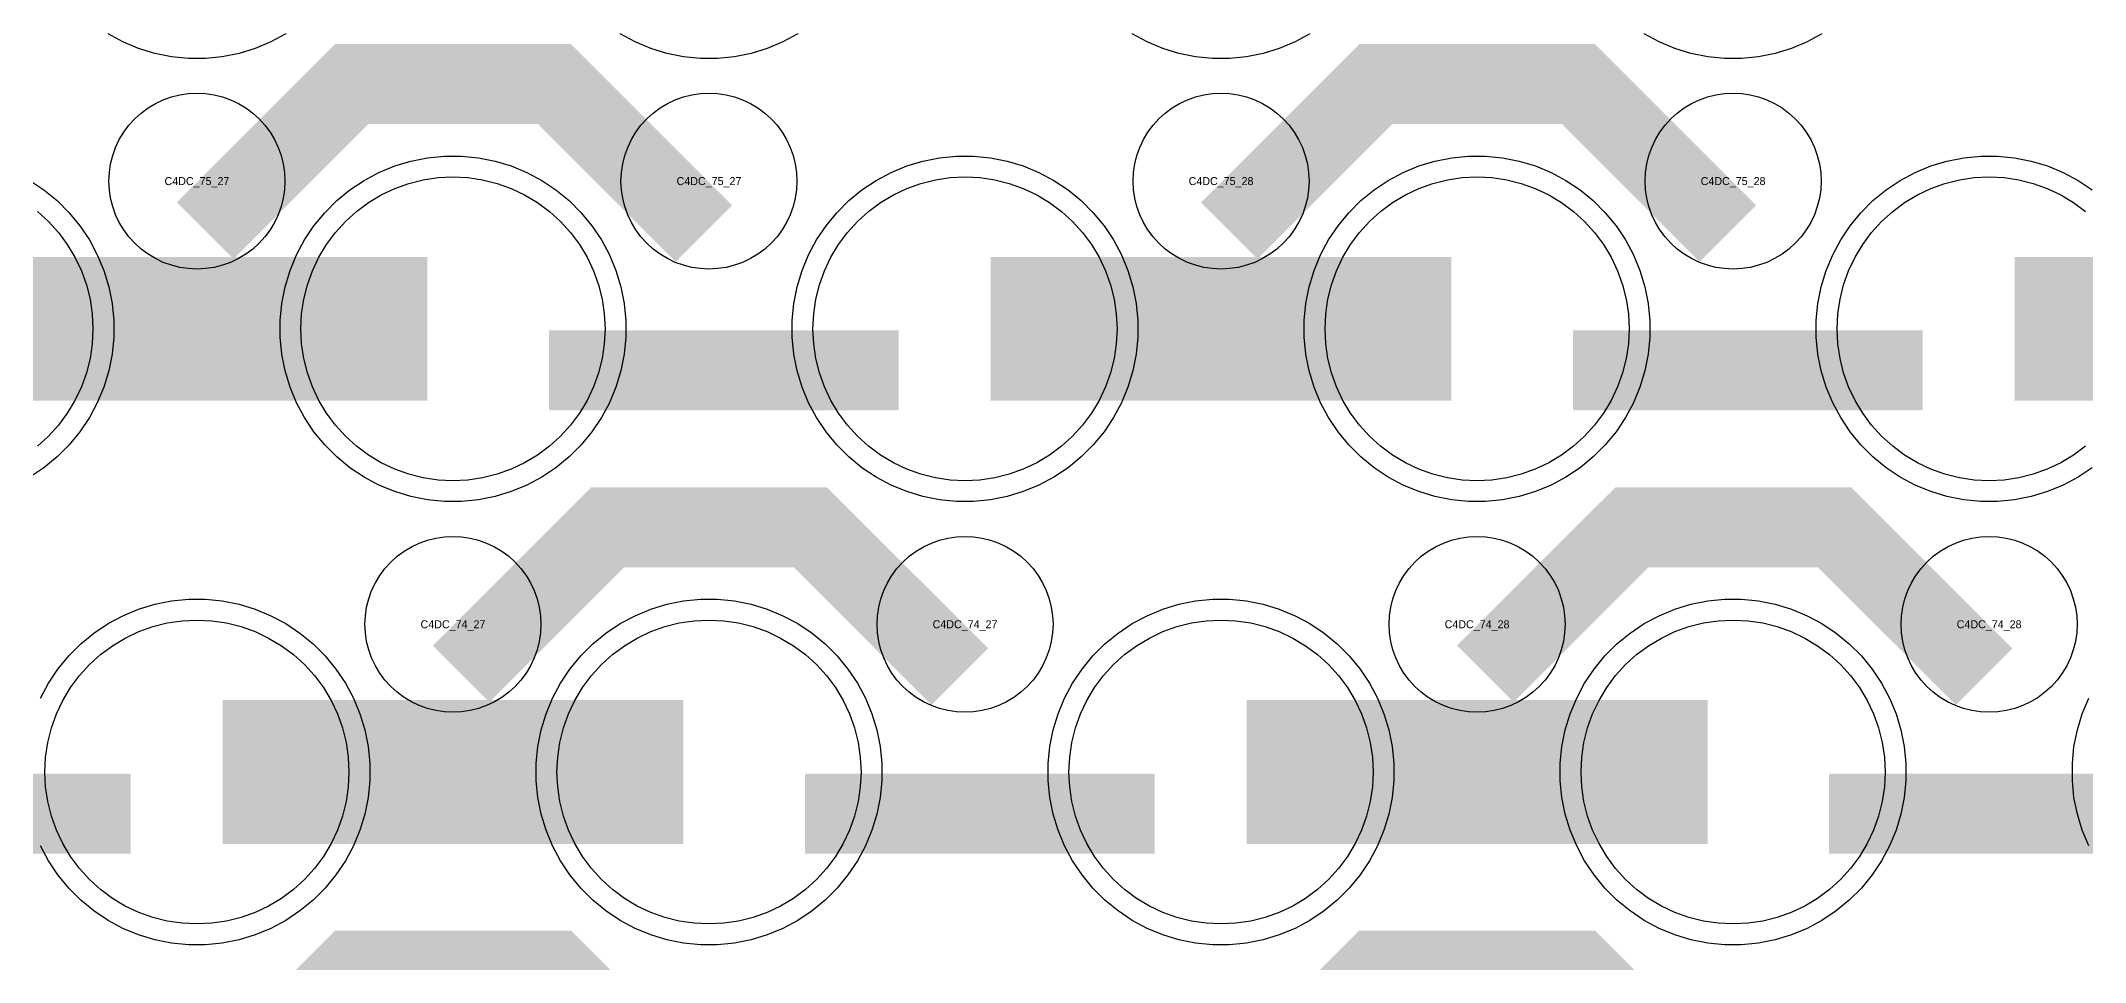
# Model space of a CAD drawing. Extents: x -11880 to 11880, y -14992 to 14992.
# Drawn here: x -3409 to -2770, y -4645 to -4357 of the extents above; entities that cross this region are included whole.
import ezdxf
from ezdxf.enums import TextEntityAlignment as Align

# ---------------------------------------------------------------- set-up
doc = ezdxf.new("R2010")
doc.units = 0
doc.header["$MEASUREMENT"] = 0
for name, color, linetype in [('GDS_775_DT_237', 138, 'CONTINUOUS'), ('RDL1_FS', 34, 'CONTINUOUS'), ('RDL_BS', 160, 'CONTINUOUS')]:
    doc.layers.add(name, color=color, linetype=linetype)

msp = doc.modelspace()

# ---------------------------------------------------------------- linework, layer by layer
at = {"layer": 'RDL1_FS', "color": 240, "true_color": 0xed1f24}
for points in [[(-3280, -4494.769), (-3284.657, -4494.54), (-3289.268, -4493.856), (-3293.791, -4492.724), (-3298.181, -4491.152), (-3302.395, -4489.16), (-3306.395, -4486.762), (-3310.14, -4483.984), (-3313.594, -4480.854), (-3316.724, -4477.4), (-3319.502, -4473.655), (-3321.9, -4469.655), (-3323.892, -4465.441), (-3325.464, -4461.051), (-3326.596, -4456.528), (-3327.28, -4451.917), (-3327.509, -4447.26), (-3327.28, -4442.603), (-3326.596, -4437.992), (-3325.464, -4433.469), (-3323.892, -4429.079), (-3321.9, -4424.865), (-3319.502, -4420.865), (-3316.724, -4417.12), (-3313.594, -4413.666), (-3310.14, -4410.536), (-3306.395, -4407.758), (-3302.395, -4405.36), (-3298.181, -4403.368), (-3293.791, -4401.796), (-3289.268, -4400.664), (-3284.657, -4399.98), (-3280, -4399.751), (-3275.343, -4399.98), (-3270.732, -4400.664), (-3266.209, -4401.796), (-3261.819, -4403.368), (-3257.605, -4405.36), (-3253.605, -4407.758), (-3249.86, -4410.536), (-3246.406, -4413.666), (-3243.276, -4417.12), (-3240.498, -4420.865), (-3238.1, -4424.865), (-3236.108, -4429.079), (-3234.536, -4433.469), (-3233.404, -4437.992), (-3232.72, -4442.603), (-3232.491, -4447.26), (-3232.72, -4451.917), (-3233.404, -4456.528), (-3234.536, -4461.051), (-3236.108, -4465.441), (-3238.1, -4469.655), (-3240.498, -4473.655), (-3243.276, -4477.4), (-3246.406, -4480.854), (-3249.86, -4483.984), (-3253.605, -4486.762), (-3257.605, -4489.16), (-3261.819, -4491.152), (-3266.209, -4492.724), (-3270.732, -4493.856), (-3275.343, -4494.54)], [(-3120, -4494.769), (-3124.657, -4494.54), (-3129.268, -4493.856), (-3133.791, -4492.724), (-3138.181, -4491.152), (-3142.395, -4489.16), (-3146.395, -4486.762), (-3150.14, -4483.984), (-3153.594, -4480.854), (-3156.724, -4477.4), (-3159.502, -4473.655), (-3161.9, -4469.655), (-3163.892, -4465.441), (-3165.464, -4461.051), (-3166.596, -4456.528), (-3167.28, -4451.917), (-3167.509, -4447.26), (-3167.28, -4442.603), (-3166.596, -4437.992), (-3165.464, -4433.469), (-3163.892, -4429.079), (-3161.9, -4424.865), (-3159.502, -4420.865), (-3156.724, -4417.12), (-3153.594, -4413.666), (-3150.14, -4410.536), (-3146.395, -4407.758), (-3142.395, -4405.36), (-3138.181, -4403.368), (-3133.791, -4401.796), (-3129.268, -4400.664), (-3124.657, -4399.98), (-3120, -4399.751), (-3115.343, -4399.98), (-3110.732, -4400.664), (-3106.209, -4401.796), (-3101.819, -4403.368), (-3097.605, -4405.36), (-3093.605, -4407.758), (-3089.86, -4410.536), (-3086.406, -4413.666), (-3083.276, -4417.12), (-3080.498, -4420.865), (-3078.1, -4424.865), (-3076.108, -4429.079), (-3074.536, -4433.469), (-3073.404, -4437.992), (-3072.72, -4442.603), (-3072.491, -4447.26), (-3072.72, -4451.917), (-3073.404, -4456.528), (-3074.536, -4461.051), (-3076.108, -4465.441), (-3078.1, -4469.655), (-3080.498, -4473.655), (-3083.276, -4477.4), (-3086.406, -4480.854), (-3089.86, -4483.984), (-3093.605, -4486.762), (-3097.605, -4489.16), (-3101.819, -4491.152), (-3106.209, -4492.724), (-3110.732, -4493.856), (-3115.343, -4494.54)], [(-2960, -4494.769), (-2964.657, -4494.54), (-2969.268, -4493.856), (-2973.791, -4492.724), (-2978.181, -4491.152), (-2982.395, -4489.16), (-2986.395, -4486.762), (-2990.14, -4483.984), (-2993.594, -4480.854), (-2996.724, -4477.4), (-2999.502, -4473.655), (-3001.9, -4469.655), (-3003.892, -4465.441), (-3005.464, -4461.051), (-3006.596, -4456.528), (-3007.28, -4451.917), (-3007.509, -4447.26), (-3007.28, -4442.603), (-3006.596, -4437.992), (-3005.464, -4433.469), (-3003.892, -4429.079), (-3001.9, -4424.865), (-2999.502, -4420.865), (-2996.724, -4417.12), (-2993.594, -4413.666), (-2990.14, -4410.536), (-2986.395, -4407.758), (-2982.395, -4405.36), (-2978.181, -4403.368), (-2973.791, -4401.796), (-2969.268, -4400.664), (-2964.657, -4399.98), (-2960, -4399.751), (-2955.343, -4399.98), (-2950.732, -4400.664), (-2946.209, -4401.796), (-2941.819, -4403.368), (-2937.605, -4405.36), (-2933.605, -4407.758), (-2929.86, -4410.536), (-2926.406, -4413.666), (-2923.276, -4417.12), (-2920.498, -4420.865), (-2918.1, -4424.865), (-2916.108, -4429.079), (-2914.536, -4433.469), (-2913.404, -4437.992), (-2912.72, -4442.603), (-2912.491, -4447.26), (-2912.72, -4451.917), (-2913.404, -4456.528), (-2914.536, -4461.051), (-2916.108, -4465.441), (-2918.1, -4469.655), (-2920.498, -4473.655), (-2923.276, -4477.4), (-2926.406, -4480.854), (-2929.86, -4483.984), (-2933.605, -4486.762), (-2937.605, -4489.16), (-2941.819, -4491.152), (-2946.209, -4492.724), (-2950.732, -4493.856), (-2955.343, -4494.54)]]:
    msp.add_lwpolyline(points, close=True, dxfattribs=at)
for points in [[(-2769.86, -4483.984), (-2773.605, -4486.762), (-2777.605, -4489.16), (-2781.819, -4491.152), (-2786.209, -4492.724), (-2790.732, -4493.856), (-2795.343, -4494.54), (-2800, -4494.769), (-2804.657, -4494.54), (-2809.268, -4493.856), (-2813.791, -4492.724), (-2818.181, -4491.152), (-2822.395, -4489.16), (-2826.395, -4486.762), (-2830.14, -4483.984), (-2833.594, -4480.854), (-2836.724, -4477.4), (-2839.502, -4473.655), (-2841.9, -4469.655), (-2843.892, -4465.441), (-2845.464, -4461.051), (-2846.596, -4456.528), (-2847.28, -4451.917), (-2847.509, -4447.26), (-2847.28, -4442.603), (-2846.596, -4437.992), (-2845.464, -4433.469), (-2843.892, -4429.079), (-2841.9, -4424.865), (-2839.502, -4420.865), (-2836.724, -4417.12), (-2833.594, -4413.666), (-2830.14, -4410.536), (-2826.395, -4407.758), (-2822.395, -4405.36), (-2818.181, -4403.368), (-2813.791, -4401.796), (-2809.268, -4400.664), (-2804.657, -4399.98), (-2800, -4399.751), (-2795.343, -4399.98), (-2790.732, -4400.664), (-2786.209, -4401.796), (-2781.819, -4403.368), (-2777.605, -4405.36), (-2773.605, -4407.758), (-2769.86, -4410.536)], [(-3409.86, -4410.536), (-3406.406, -4413.666), (-3403.276, -4417.12), (-3400.498, -4420.865), (-3398.1, -4424.865), (-3396.108, -4429.079), (-3394.536, -4433.469), (-3393.404, -4437.992), (-3392.72, -4442.603), (-3392.491, -4447.26), (-3392.72, -4451.917), (-3393.404, -4456.528), (-3394.536, -4461.051), (-3396.108, -4465.441), (-3398.1, -4469.655), (-3400.498, -4473.655), (-3403.276, -4477.4), (-3406.406, -4480.854), (-3409.86, -4483.984)]]:
    msp.add_lwpolyline(points, dxfattribs=at)
for points in [[(-3431.998, -4447.26, 45, 45, 0), (-3359.998, -4447.26, 45, 45, 0)], [(-3359.998, -4447.26, 45, 45, 0), (-3287.998, -4447.26, 45, 45, 0)], [(-3111.998, -4447.26, 45, 45, 0), (-3039.998, -4447.26, 45, 45, 0)], [(-3039.998, -4447.26, 45, 45, 0), (-2967.998, -4447.26, 45, 45, 0)], [(-2791.998, -4447.26, 45, 45, 0), (-2719.998, -4447.26, 45, 45, 0)]]:
    msp.add_lwpolyline(points, format="xyseb", dxfattribs=at)
at = {"layer": 'RDL1_FS'}
for points in [[(-3360, -4633.334), (-3364.657, -4633.105), (-3369.268, -4632.421), (-3373.791, -4631.289), (-3378.181, -4629.717), (-3382.395, -4627.725), (-3386.395, -4625.327), (-3390.14, -4622.549), (-3393.594, -4619.419), (-3396.724, -4615.965), (-3399.502, -4612.22), (-3401.9, -4608.22), (-3403.892, -4604.006), (-3405.464, -4599.616), (-3406.596, -4595.093), (-3407.28, -4590.482), (-3407.509, -4585.825), (-3407.28, -4581.168), (-3406.596, -4576.557), (-3405.464, -4572.034), (-3403.892, -4567.644), (-3401.9, -4563.43), (-3399.502, -4559.43), (-3396.724, -4555.685), (-3393.594, -4552.231), (-3390.14, -4549.101), (-3386.395, -4546.323), (-3382.395, -4543.925), (-3378.181, -4541.933), (-3373.791, -4540.361), (-3369.268, -4539.229), (-3364.657, -4538.545), (-3360, -4538.316), (-3355.343, -4538.545), (-3350.732, -4539.229), (-3346.209, -4540.361), (-3341.819, -4541.933), (-3337.605, -4543.925), (-3333.605, -4546.323), (-3329.86, -4549.101), (-3326.406, -4552.231), (-3323.276, -4555.685), (-3320.498, -4559.43), (-3318.1, -4563.43), (-3316.108, -4567.644), (-3314.536, -4572.034), (-3313.404, -4576.557), (-3312.72, -4581.168), (-3312.491, -4585.825), (-3312.72, -4590.482), (-3313.404, -4595.093), (-3314.536, -4599.616), (-3316.108, -4604.006), (-3318.1, -4608.22), (-3320.498, -4612.22), (-3323.276, -4615.965), (-3326.406, -4619.419), (-3329.86, -4622.549), (-3333.605, -4625.327), (-3337.605, -4627.725), (-3341.819, -4629.717), (-3346.209, -4631.289), (-3350.732, -4632.421), (-3355.343, -4633.105)], [(-3200, -4633.334), (-3204.657, -4633.105), (-3209.268, -4632.421), (-3213.791, -4631.289), (-3218.181, -4629.717), (-3222.395, -4627.725), (-3226.395, -4625.327), (-3230.14, -4622.549), (-3233.594, -4619.419), (-3236.724, -4615.965), (-3239.502, -4612.22), (-3241.9, -4608.22), (-3243.892, -4604.006), (-3245.464, -4599.616), (-3246.596, -4595.093), (-3247.28, -4590.482), (-3247.509, -4585.825), (-3247.28, -4581.168), (-3246.596, -4576.557), (-3245.464, -4572.034), (-3243.892, -4567.644), (-3241.9, -4563.43), (-3239.502, -4559.43), (-3236.724, -4555.685), (-3233.594, -4552.231), (-3230.14, -4549.101), (-3226.395, -4546.323), (-3222.395, -4543.925), (-3218.181, -4541.933), (-3213.791, -4540.361), (-3209.268, -4539.229), (-3204.657, -4538.545), (-3200, -4538.316), (-3195.343, -4538.545), (-3190.732, -4539.229), (-3186.209, -4540.361), (-3181.819, -4541.933), (-3177.605, -4543.925), (-3173.605, -4546.323), (-3169.86, -4549.101), (-3166.406, -4552.231), (-3163.276, -4555.685), (-3160.498, -4559.43), (-3158.1, -4563.43), (-3156.108, -4567.644), (-3154.536, -4572.034), (-3153.404, -4576.557), (-3152.72, -4581.168), (-3152.491, -4585.825), (-3152.72, -4590.482), (-3153.404, -4595.093), (-3154.536, -4599.616), (-3156.108, -4604.006), (-3158.1, -4608.22), (-3160.498, -4612.22), (-3163.276, -4615.965), (-3166.406, -4619.419), (-3169.86, -4622.549), (-3173.605, -4625.327), (-3177.605, -4627.725), (-3181.819, -4629.717), (-3186.209, -4631.289), (-3190.732, -4632.421), (-3195.343, -4633.105)], [(-3040, -4633.334), (-3044.657, -4633.105), (-3049.268, -4632.421), (-3053.791, -4631.289), (-3058.181, -4629.717), (-3062.395, -4627.725), (-3066.395, -4625.327), (-3070.14, -4622.549), (-3073.594, -4619.419), (-3076.724, -4615.965), (-3079.502, -4612.22), (-3081.9, -4608.22), (-3083.892, -4604.006), (-3085.464, -4599.616), (-3086.596, -4595.093), (-3087.28, -4590.482), (-3087.509, -4585.825), (-3087.28, -4581.168), (-3086.596, -4576.557), (-3085.464, -4572.034), (-3083.892, -4567.644), (-3081.9, -4563.43), (-3079.502, -4559.43), (-3076.724, -4555.685), (-3073.594, -4552.231), (-3070.14, -4549.101), (-3066.395, -4546.323), (-3062.395, -4543.925), (-3058.181, -4541.933), (-3053.791, -4540.361), (-3049.268, -4539.229), (-3044.657, -4538.545), (-3040, -4538.316), (-3035.343, -4538.545), (-3030.732, -4539.229), (-3026.209, -4540.361), (-3021.819, -4541.933), (-3017.605, -4543.925), (-3013.605, -4546.323), (-3009.86, -4549.101), (-3006.406, -4552.231), (-3003.276, -4555.685), (-3000.498, -4559.43), (-2998.1, -4563.43), (-2996.108, -4567.644), (-2994.536, -4572.034), (-2993.404, -4576.557), (-2992.72, -4581.168), (-2992.491, -4585.825), (-2992.72, -4590.482), (-2993.404, -4595.093), (-2994.536, -4599.616), (-2996.108, -4604.006), (-2998.1, -4608.22), (-3000.498, -4612.22), (-3003.276, -4615.965), (-3006.406, -4619.419), (-3009.86, -4622.549), (-3013.605, -4625.327), (-3017.605, -4627.725), (-3021.819, -4629.717), (-3026.209, -4631.289), (-3030.732, -4632.421), (-3035.343, -4633.105)], [(-2880, -4633.334), (-2884.657, -4633.105), (-2889.268, -4632.421), (-2893.791, -4631.289), (-2898.181, -4629.717), (-2902.395, -4627.725), (-2906.395, -4625.327), (-2910.14, -4622.549), (-2913.594, -4619.419), (-2916.724, -4615.965), (-2919.502, -4612.22), (-2921.9, -4608.22), (-2923.892, -4604.006), (-2925.464, -4599.616), (-2926.596, -4595.093), (-2927.28, -4590.482), (-2927.509, -4585.825), (-2927.28, -4581.168), (-2926.596, -4576.557), (-2925.464, -4572.034), (-2923.892, -4567.644), (-2921.9, -4563.43), (-2919.502, -4559.43), (-2916.724, -4555.685), (-2913.594, -4552.231), (-2910.14, -4549.101), (-2906.395, -4546.323), (-2902.395, -4543.925), (-2898.181, -4541.933), (-2893.791, -4540.361), (-2889.268, -4539.229), (-2884.657, -4538.545), (-2880, -4538.316), (-2875.343, -4538.545), (-2870.732, -4539.229), (-2866.209, -4540.361), (-2861.819, -4541.933), (-2857.605, -4543.925), (-2853.605, -4546.323), (-2849.86, -4549.101), (-2846.406, -4552.231), (-2843.276, -4555.685), (-2840.498, -4559.43), (-2838.1, -4563.43), (-2836.108, -4567.644), (-2834.536, -4572.034), (-2833.404, -4576.557), (-2832.72, -4581.168), (-2832.491, -4585.825), (-2832.72, -4590.482), (-2833.404, -4595.093), (-2834.536, -4599.616), (-2836.108, -4604.006), (-2838.1, -4608.22), (-2840.498, -4612.22), (-2843.276, -4615.965), (-2846.406, -4619.419), (-2849.86, -4622.549), (-2853.605, -4625.327), (-2857.605, -4627.725), (-2861.819, -4629.717), (-2866.209, -4631.289), (-2870.732, -4632.421), (-2875.343, -4633.105)]]:
    msp.add_lwpolyline(points, close=True, dxfattribs=at)
for points in [[(-3351.998, -4585.825, 45, 45, 0), (-3279.998, -4585.825, 45, 45, 0)], [(-3279.998, -4585.825, 45, 45, 0), (-3207.998, -4585.825, 45, 45, 0)], [(-3031.998, -4585.825, 45, 45, 0), (-2959.998, -4585.825, 45, 45, 0)], [(-2959.998, -4585.825, 45, 45, 0), (-2887.998, -4585.825, 45, 45, 0)]]:
    msp.add_lwpolyline(points, format="xyseb", dxfattribs=at)
at = {"layer": 'RDL_BS', "color": 240, "true_color": 0xed1f24}
for points in [[(-3332.223, -4355.078), (-3336.885, -4357.57), (-3341.795, -4359.601), (-3346.835, -4361.132), (-3352.062, -4362.178), (-3357.356, -4362.695), (-3362.644, -4362.695), (-3367.938, -4362.178), (-3373.165, -4361.132), (-3378.205, -4359.601), (-3383.115, -4357.57), (-3387.777, -4355.078)], [(-3172.223, -4355.078), (-3176.885, -4357.57), (-3181.795, -4359.601), (-3186.835, -4361.132), (-3192.062, -4362.178), (-3197.356, -4362.695), (-3202.644, -4362.695), (-3207.938, -4362.178), (-3213.165, -4361.132), (-3218.205, -4359.601), (-3223.115, -4357.57), (-3227.777, -4355.078)], [(-3012.223, -4355.078), (-3016.885, -4357.57), (-3021.795, -4359.601), (-3026.835, -4361.132), (-3032.062, -4362.178), (-3037.356, -4362.695), (-3042.644, -4362.695), (-3047.938, -4362.178), (-3053.165, -4361.132), (-3058.205, -4359.601), (-3063.115, -4357.57), (-3067.777, -4355.078)], [(-2852.223, -4355.078), (-2856.885, -4357.57), (-2861.795, -4359.601), (-2866.835, -4361.132), (-2872.062, -4362.178), (-2877.356, -4362.695), (-2882.644, -4362.695), (-2887.938, -4362.178), (-2893.165, -4361.132), (-2898.205, -4359.601), (-2903.115, -4357.57), (-2907.777, -4355.078)], [(-2767.809, -4490.696), (-2772.223, -4493.643), (-2776.885, -4496.135), (-2781.795, -4498.166), (-2786.835, -4499.697), (-2792.062, -4500.743), (-2797.356, -4501.26), (-2802.644, -4501.26), (-2807.938, -4500.743), (-2813.165, -4499.697), (-2818.205, -4498.166), (-2823.115, -4496.135), (-2827.777, -4493.643), (-2832.191, -4490.696), (-2836.292, -4487.334), (-2840.074, -4483.552), (-2843.436, -4479.451), (-2846.383, -4475.037), (-2848.875, -4470.375), (-2850.906, -4465.465), (-2852.437, -4460.425), (-2853.483, -4455.198), (-2854, -4449.904), (-2854, -4444.616), (-2853.483, -4439.322), (-2852.437, -4434.095), (-2850.906, -4429.055), (-2848.875, -4424.145), (-2846.383, -4419.483), (-2843.436, -4415.069), (-2840.074, -4410.968), (-2836.292, -4407.186), (-2832.191, -4403.824), (-2827.777, -4400.877), (-2823.115, -4398.385), (-2818.205, -4396.354), (-2813.165, -4394.823), (-2807.938, -4393.777), (-2802.644, -4393.26), (-2797.356, -4393.26), (-2792.062, -4393.777), (-2786.835, -4394.823), (-2781.795, -4396.354), (-2776.885, -4398.385), (-2772.223, -4400.877), (-2767.809, -4403.824)], [(-3412.223, -4400.877), (-3407.809, -4403.824), (-3403.708, -4407.186), (-3399.926, -4410.968), (-3396.564, -4415.069), (-3393.617, -4419.483), (-3391.125, -4424.145), (-3389.094, -4429.055), (-3387.563, -4434.095), (-3386.517, -4439.322), (-3386, -4444.616), (-3386, -4449.904), (-3386.517, -4455.198), (-3387.563, -4460.425), (-3389.094, -4465.465), (-3391.125, -4470.375), (-3393.617, -4475.037), (-3396.564, -4479.451), (-3399.926, -4483.552), (-3403.708, -4487.334), (-3407.809, -4490.696), (-3412.223, -4493.643)]]:
    msp.add_lwpolyline(points, dxfattribs=at)
at = {"layer": 'RDL_BS'}
for points in [[(-3357.438, -4416.574, 25, 25, 0), (-3311.623, -4370.759, 25, 25, 0), (-3278.07, -4370.759, 25, 25, 0)], [(-3201.599, -4417.473, 25, 25, 0), (-3248.313, -4370.759, 25, 25, 0), (-3278.071, -4370.759, 25, 25, 0)], [(-3037.438, -4416.574, 25, 25, 0), (-2991.623, -4370.759, 25, 25, 0), (-2958.07, -4370.759, 25, 25, 0)], [(-2881.599, -4417.473, 25, 25, 0), (-2928.313, -4370.759, 25, 25, 0), (-2958.071, -4370.759, 25, 25, 0)], [(-3277.438, -4555.139, 25, 25, 0), (-3231.623, -4509.324, 25, 25, 0), (-3198.07, -4509.324, 25, 25, 0)], [(-3121.599, -4556.038, 25, 25, 0), (-3168.313, -4509.324, 25, 25, 0), (-3198.071, -4509.324, 25, 25, 0)], [(-2957.438, -4555.139, 25, 25, 0), (-2911.623, -4509.324, 25, 25, 0), (-2878.07, -4509.324, 25, 25, 0)], [(-2801.599, -4556.038, 25, 25, 0), (-2848.313, -4509.324, 25, 25, 0), (-2878.071, -4509.324, 25, 25, 0)], [(-3489.984, -4598.838, 25, 25, 0), (-3380.719, -4598.838, 25, 25, 0)], [(-3169.984, -4598.838, 25, 25, 0), (-3060.719, -4598.838, 25, 25, 0)], [(-2849.984, -4598.838, 25, 25, 0), (-2740.719, -4598.838, 25, 25, 0)], [(-3357.438, -4693.699, 25, 25, 0), (-3311.623, -4647.884, 25, 25, 0), (-3278.07, -4647.884, 25, 25, 0)], [(-3201.599, -4694.598, 25, 25, 0), (-3248.313, -4647.884, 25, 25, 0), (-3278.071, -4647.884, 25, 25, 0)], [(-3037.438, -4693.699, 25, 25, 0), (-2991.623, -4647.884, 25, 25, 0), (-2958.07, -4647.884, 25, 25, 0)], [(-2881.599, -4694.598, 25, 25, 0), (-2928.313, -4647.884, 25, 25, 0), (-2958.071, -4647.884, 25, 25, 0)]]:
    msp.add_lwpolyline(points, format="xyseb", dxfattribs=at)
for points in [[(-3360, -4428.566), (-3362.693, -4428.434), (-3365.365, -4428.038), (-3367.984, -4427.381), (-3370.519, -4426.474), (-3372.956, -4425.322), (-3375.28, -4423.929), (-3377.443, -4422.326), (-3379.442, -4420.514), (-3381.254, -4418.515), (-3382.857, -4416.352), (-3384.25, -4414.028), (-3385.402, -4411.591), (-3386.309, -4409.056), (-3386.966, -4406.437), (-3387.362, -4403.765), (-3387.494, -4401.072), (-3387.362, -4398.379), (-3386.966, -4395.707), (-3386.309, -4393.088), (-3385.402, -4390.553), (-3384.25, -4388.116), (-3382.857, -4385.792), (-3381.254, -4383.629), (-3379.442, -4381.63), (-3377.443, -4379.818), (-3375.28, -4378.215), (-3372.956, -4376.822), (-3370.519, -4375.67), (-3367.984, -4374.763), (-3365.365, -4374.106), (-3362.693, -4373.71), (-3360, -4373.578), (-3357.307, -4373.71), (-3354.635, -4374.106), (-3352.016, -4374.763), (-3349.481, -4375.67), (-3347.044, -4376.822), (-3344.72, -4378.215), (-3342.557, -4379.818), (-3340.558, -4381.63), (-3338.746, -4383.629), (-3337.143, -4385.792), (-3335.75, -4388.116), (-3334.598, -4390.553), (-3333.691, -4393.088), (-3333.034, -4395.707), (-3332.638, -4398.379), (-3332.506, -4401.072), (-3332.638, -4403.765), (-3333.034, -4406.437), (-3333.691, -4409.056), (-3334.598, -4411.591), (-3335.75, -4414.028), (-3337.143, -4416.352), (-3338.746, -4418.515), (-3340.558, -4420.514), (-3342.557, -4422.326), (-3344.72, -4423.929), (-3347.044, -4425.322), (-3349.481, -4426.474), (-3352.016, -4427.381), (-3354.635, -4428.038), (-3357.307, -4428.434)], [(-3200, -4428.566), (-3202.693, -4428.434), (-3205.365, -4428.038), (-3207.984, -4427.381), (-3210.519, -4426.474), (-3212.956, -4425.322), (-3215.28, -4423.929), (-3217.443, -4422.326), (-3219.442, -4420.514), (-3221.254, -4418.515), (-3222.857, -4416.352), (-3224.25, -4414.028), (-3225.402, -4411.591), (-3226.309, -4409.056), (-3226.966, -4406.437), (-3227.362, -4403.765), (-3227.494, -4401.072), (-3227.362, -4398.379), (-3226.966, -4395.707), (-3226.309, -4393.088), (-3225.402, -4390.553), (-3224.25, -4388.116), (-3222.857, -4385.792), (-3221.254, -4383.629), (-3219.442, -4381.63), (-3217.443, -4379.818), (-3215.28, -4378.215), (-3212.956, -4376.822), (-3210.519, -4375.67), (-3207.984, -4374.763), (-3205.365, -4374.106), (-3202.693, -4373.71), (-3200, -4373.578), (-3197.307, -4373.71), (-3194.635, -4374.106), (-3192.016, -4374.763), (-3189.481, -4375.67), (-3187.044, -4376.822), (-3184.72, -4378.215), (-3182.557, -4379.818), (-3180.558, -4381.63), (-3178.746, -4383.629), (-3177.143, -4385.792), (-3175.75, -4388.116), (-3174.598, -4390.553), (-3173.691, -4393.088), (-3173.034, -4395.707), (-3172.638, -4398.379), (-3172.506, -4401.072), (-3172.638, -4403.765), (-3173.034, -4406.437), (-3173.691, -4409.056), (-3174.598, -4411.591), (-3175.75, -4414.028), (-3177.143, -4416.352), (-3178.746, -4418.515), (-3180.558, -4420.514), (-3182.557, -4422.326), (-3184.72, -4423.929), (-3187.044, -4425.322), (-3189.481, -4426.474), (-3192.016, -4427.381), (-3194.635, -4428.038), (-3197.307, -4428.434)], [(-3040, -4428.566), (-3042.693, -4428.434), (-3045.365, -4428.038), (-3047.984, -4427.381), (-3050.519, -4426.474), (-3052.956, -4425.322), (-3055.28, -4423.929), (-3057.443, -4422.326), (-3059.442, -4420.514), (-3061.254, -4418.515), (-3062.857, -4416.352), (-3064.25, -4414.028), (-3065.402, -4411.591), (-3066.309, -4409.056), (-3066.966, -4406.437), (-3067.362, -4403.765), (-3067.494, -4401.072), (-3067.362, -4398.379), (-3066.966, -4395.707), (-3066.309, -4393.088), (-3065.402, -4390.553), (-3064.25, -4388.116), (-3062.857, -4385.792), (-3061.254, -4383.629), (-3059.442, -4381.63), (-3057.443, -4379.818), (-3055.28, -4378.215), (-3052.956, -4376.822), (-3050.519, -4375.67), (-3047.984, -4374.763), (-3045.365, -4374.106), (-3042.693, -4373.71), (-3040, -4373.578), (-3037.307, -4373.71), (-3034.635, -4374.106), (-3032.016, -4374.763), (-3029.481, -4375.67), (-3027.044, -4376.822), (-3024.72, -4378.215), (-3022.557, -4379.818), (-3020.558, -4381.63), (-3018.746, -4383.629), (-3017.143, -4385.792), (-3015.75, -4388.116), (-3014.598, -4390.553), (-3013.691, -4393.088), (-3013.034, -4395.707), (-3012.638, -4398.379), (-3012.506, -4401.072), (-3012.638, -4403.765), (-3013.034, -4406.437), (-3013.691, -4409.056), (-3014.598, -4411.591), (-3015.75, -4414.028), (-3017.143, -4416.352), (-3018.746, -4418.515), (-3020.558, -4420.514), (-3022.557, -4422.326), (-3024.72, -4423.929), (-3027.044, -4425.322), (-3029.481, -4426.474), (-3032.016, -4427.381), (-3034.635, -4428.038), (-3037.307, -4428.434)], [(-2880, -4428.566), (-2882.693, -4428.434), (-2885.365, -4428.038), (-2887.984, -4427.381), (-2890.519, -4426.474), (-2892.956, -4425.322), (-2895.28, -4423.929), (-2897.443, -4422.326), (-2899.442, -4420.514), (-2901.254, -4418.515), (-2902.857, -4416.352), (-2904.25, -4414.028), (-2905.402, -4411.591), (-2906.309, -4409.056), (-2906.966, -4406.437), (-2907.362, -4403.765), (-2907.494, -4401.072), (-2907.362, -4398.379), (-2906.966, -4395.707), (-2906.309, -4393.088), (-2905.402, -4390.553), (-2904.25, -4388.116), (-2902.857, -4385.792), (-2901.254, -4383.629), (-2899.442, -4381.63), (-2897.443, -4379.818), (-2895.28, -4378.215), (-2892.956, -4376.822), (-2890.519, -4375.67), (-2887.984, -4374.763), (-2885.365, -4374.106), (-2882.693, -4373.71), (-2880, -4373.578), (-2877.307, -4373.71), (-2874.635, -4374.106), (-2872.016, -4374.763), (-2869.481, -4375.67), (-2867.044, -4376.822), (-2864.72, -4378.215), (-2862.557, -4379.818), (-2860.558, -4381.63), (-2858.746, -4383.629), (-2857.143, -4385.792), (-2855.75, -4388.116), (-2854.598, -4390.553), (-2853.691, -4393.088), (-2853.034, -4395.707), (-2852.638, -4398.379), (-2852.506, -4401.072), (-2852.638, -4403.765), (-2853.034, -4406.437), (-2853.691, -4409.056), (-2854.598, -4411.591), (-2855.75, -4414.028), (-2857.143, -4416.352), (-2858.746, -4418.515), (-2860.558, -4420.514), (-2862.557, -4422.326), (-2864.72, -4423.929), (-2867.044, -4425.322), (-2869.481, -4426.474), (-2872.016, -4427.381), (-2874.635, -4428.038), (-2877.307, -4428.434)], [(-3280, -4567.131), (-3282.693, -4566.999), (-3285.365, -4566.603), (-3287.984, -4565.946), (-3290.519, -4565.039), (-3292.956, -4563.887), (-3295.28, -4562.494), (-3297.443, -4560.891), (-3299.442, -4559.079), (-3301.254, -4557.08), (-3302.857, -4554.917), (-3304.25, -4552.593), (-3305.402, -4550.156), (-3306.309, -4547.621), (-3306.966, -4545.002), (-3307.362, -4542.33), (-3307.494, -4539.637), (-3307.362, -4536.944), (-3306.966, -4534.272), (-3306.309, -4531.653), (-3305.402, -4529.118), (-3304.25, -4526.681), (-3302.857, -4524.357), (-3301.254, -4522.194), (-3299.442, -4520.195), (-3297.443, -4518.383), (-3295.28, -4516.78), (-3292.956, -4515.387), (-3290.519, -4514.235), (-3287.984, -4513.328), (-3285.365, -4512.671), (-3282.693, -4512.275), (-3280, -4512.143), (-3277.307, -4512.275), (-3274.635, -4512.671), (-3272.016, -4513.328), (-3269.481, -4514.235), (-3267.044, -4515.387), (-3264.72, -4516.78), (-3262.557, -4518.383), (-3260.558, -4520.195), (-3258.746, -4522.194), (-3257.143, -4524.357), (-3255.75, -4526.681), (-3254.598, -4529.118), (-3253.691, -4531.653), (-3253.034, -4534.272), (-3252.638, -4536.944), (-3252.506, -4539.637), (-3252.638, -4542.33), (-3253.034, -4545.002), (-3253.691, -4547.621), (-3254.598, -4550.156), (-3255.75, -4552.593), (-3257.143, -4554.917), (-3258.746, -4557.08), (-3260.558, -4559.079), (-3262.557, -4560.891), (-3264.72, -4562.494), (-3267.044, -4563.887), (-3269.481, -4565.039), (-3272.016, -4565.946), (-3274.635, -4566.603), (-3277.307, -4566.999)], [(-3120, -4567.131), (-3122.693, -4566.999), (-3125.365, -4566.603), (-3127.984, -4565.946), (-3130.519, -4565.039), (-3132.956, -4563.887), (-3135.28, -4562.494), (-3137.443, -4560.891), (-3139.442, -4559.079), (-3141.254, -4557.08), (-3142.857, -4554.917), (-3144.25, -4552.593), (-3145.402, -4550.156), (-3146.309, -4547.621), (-3146.966, -4545.002), (-3147.362, -4542.33), (-3147.494, -4539.637), (-3147.362, -4536.944), (-3146.966, -4534.272), (-3146.309, -4531.653), (-3145.402, -4529.118), (-3144.25, -4526.681), (-3142.857, -4524.357), (-3141.254, -4522.194), (-3139.442, -4520.195), (-3137.443, -4518.383), (-3135.28, -4516.78), (-3132.956, -4515.387), (-3130.519, -4514.235), (-3127.984, -4513.328), (-3125.365, -4512.671), (-3122.693, -4512.275), (-3120, -4512.143), (-3117.307, -4512.275), (-3114.635, -4512.671), (-3112.016, -4513.328), (-3109.481, -4514.235), (-3107.044, -4515.387), (-3104.72, -4516.78), (-3102.557, -4518.383), (-3100.558, -4520.195), (-3098.746, -4522.194), (-3097.143, -4524.357), (-3095.75, -4526.681), (-3094.598, -4529.118), (-3093.691, -4531.653), (-3093.034, -4534.272), (-3092.638, -4536.944), (-3092.506, -4539.637), (-3092.638, -4542.33), (-3093.034, -4545.002), (-3093.691, -4547.621), (-3094.598, -4550.156), (-3095.75, -4552.593), (-3097.143, -4554.917), (-3098.746, -4557.08), (-3100.558, -4559.079), (-3102.557, -4560.891), (-3104.72, -4562.494), (-3107.044, -4563.887), (-3109.481, -4565.039), (-3112.016, -4565.946), (-3114.635, -4566.603), (-3117.307, -4566.999)], [(-2960, -4567.131), (-2962.693, -4566.999), (-2965.365, -4566.603), (-2967.984, -4565.946), (-2970.519, -4565.039), (-2972.956, -4563.887), (-2975.28, -4562.494), (-2977.443, -4560.891), (-2979.442, -4559.079), (-2981.254, -4557.08), (-2982.857, -4554.917), (-2984.25, -4552.593), (-2985.402, -4550.156), (-2986.309, -4547.621), (-2986.966, -4545.002), (-2987.362, -4542.33), (-2987.494, -4539.637), (-2987.362, -4536.944), (-2986.966, -4534.272), (-2986.309, -4531.653), (-2985.402, -4529.118), (-2984.25, -4526.681), (-2982.857, -4524.357), (-2981.254, -4522.194), (-2979.442, -4520.195), (-2977.443, -4518.383), (-2975.28, -4516.78), (-2972.956, -4515.387), (-2970.519, -4514.235), (-2967.984, -4513.328), (-2965.365, -4512.671), (-2962.693, -4512.275), (-2960, -4512.143), (-2957.307, -4512.275), (-2954.635, -4512.671), (-2952.016, -4513.328), (-2949.481, -4514.235), (-2947.044, -4515.387), (-2944.72, -4516.78), (-2942.557, -4518.383), (-2940.558, -4520.195), (-2938.746, -4522.194), (-2937.143, -4524.357), (-2935.75, -4526.681), (-2934.598, -4529.118), (-2933.691, -4531.653), (-2933.034, -4534.272), (-2932.638, -4536.944), (-2932.506, -4539.637), (-2932.638, -4542.33), (-2933.034, -4545.002), (-2933.691, -4547.621), (-2934.598, -4550.156), (-2935.75, -4552.593), (-2937.143, -4554.917), (-2938.746, -4557.08), (-2940.558, -4559.079), (-2942.557, -4560.891), (-2944.72, -4562.494), (-2947.044, -4563.887), (-2949.481, -4565.039), (-2952.016, -4565.946), (-2954.635, -4566.603), (-2957.307, -4566.999)], [(-2800, -4567.131), (-2802.693, -4566.999), (-2805.365, -4566.603), (-2807.984, -4565.946), (-2810.519, -4565.039), (-2812.956, -4563.887), (-2815.28, -4562.494), (-2817.443, -4560.891), (-2819.442, -4559.079), (-2821.254, -4557.08), (-2822.857, -4554.917), (-2824.25, -4552.593), (-2825.402, -4550.156), (-2826.309, -4547.621), (-2826.966, -4545.002), (-2827.362, -4542.33), (-2827.494, -4539.637), (-2827.362, -4536.944), (-2826.966, -4534.272), (-2826.309, -4531.653), (-2825.402, -4529.118), (-2824.25, -4526.681), (-2822.857, -4524.357), (-2821.254, -4522.194), (-2819.442, -4520.195), (-2817.443, -4518.383), (-2815.28, -4516.78), (-2812.956, -4515.387), (-2810.519, -4514.235), (-2807.984, -4513.328), (-2805.365, -4512.671), (-2802.693, -4512.275), (-2800, -4512.143), (-2797.307, -4512.275), (-2794.635, -4512.671), (-2792.016, -4513.328), (-2789.481, -4514.235), (-2787.044, -4515.387), (-2784.72, -4516.78), (-2782.557, -4518.383), (-2780.558, -4520.195), (-2778.746, -4522.194), (-2777.143, -4524.357), (-2775.75, -4526.681), (-2774.598, -4529.118), (-2773.691, -4531.653), (-2773.034, -4534.272), (-2772.638, -4536.944), (-2772.506, -4539.637), (-2772.638, -4542.33), (-2773.034, -4545.002), (-2773.691, -4547.621), (-2774.598, -4550.156), (-2775.75, -4552.593), (-2777.143, -4554.917), (-2778.746, -4557.08), (-2780.558, -4559.079), (-2782.557, -4560.891), (-2784.72, -4562.494), (-2787.044, -4563.887), (-2789.481, -4565.039), (-2792.016, -4565.946), (-2794.635, -4566.603), (-2797.307, -4566.999)], [(-3202.644, -4639.825), (-3207.938, -4639.308), (-3213.165, -4638.262), (-3218.205, -4636.731), (-3223.115, -4634.7), (-3227.777, -4632.208), (-3232.191, -4629.261), (-3236.292, -4625.899), (-3240.074, -4622.117), (-3243.436, -4618.016), (-3246.383, -4613.602), (-3248.875, -4608.94), (-3250.906, -4604.03), (-3252.437, -4598.99), (-3253.483, -4593.763), (-3254, -4588.469), (-3254, -4583.181), (-3253.483, -4577.887), (-3252.437, -4572.66), (-3250.906, -4567.62), (-3248.875, -4562.71), (-3246.383, -4558.048), (-3243.436, -4553.634), (-3240.074, -4549.533), (-3236.292, -4545.751), (-3232.191, -4542.389), (-3227.777, -4539.442), (-3223.115, -4536.95), (-3218.205, -4534.919), (-3213.165, -4533.388), (-3207.938, -4532.342), (-3202.644, -4531.825), (-3197.356, -4531.825), (-3192.062, -4532.342), (-3186.835, -4533.388), (-3181.795, -4534.919), (-3176.885, -4536.95), (-3172.223, -4539.442), (-3167.809, -4542.389), (-3163.708, -4545.751), (-3159.926, -4549.533), (-3156.564, -4553.634), (-3153.617, -4558.048), (-3151.125, -4562.71), (-3149.094, -4567.62), (-3147.563, -4572.66), (-3146.517, -4577.887), (-3146, -4583.181), (-3146, -4588.469), (-3146.517, -4593.763), (-3147.563, -4598.99), (-3149.094, -4604.03), (-3151.125, -4608.94), (-3153.617, -4613.602), (-3156.564, -4618.016), (-3159.926, -4622.117), (-3163.708, -4625.899), (-3167.809, -4629.261), (-3172.223, -4632.208), (-3176.885, -4634.7), (-3181.795, -4636.731), (-3186.835, -4638.262), (-3192.062, -4639.308), (-3197.356, -4639.825)], [(-3042.644, -4639.825), (-3047.938, -4639.308), (-3053.165, -4638.262), (-3058.205, -4636.731), (-3063.115, -4634.7), (-3067.777, -4632.208), (-3072.191, -4629.261), (-3076.292, -4625.899), (-3080.074, -4622.117), (-3083.436, -4618.016), (-3086.383, -4613.602), (-3088.875, -4608.94), (-3090.906, -4604.03), (-3092.437, -4598.99), (-3093.483, -4593.763), (-3094, -4588.469), (-3094, -4583.181), (-3093.483, -4577.887), (-3092.437, -4572.66), (-3090.906, -4567.62), (-3088.875, -4562.71), (-3086.383, -4558.048), (-3083.436, -4553.634), (-3080.074, -4549.533), (-3076.292, -4545.751), (-3072.191, -4542.389), (-3067.777, -4539.442), (-3063.115, -4536.95), (-3058.205, -4534.919), (-3053.165, -4533.388), (-3047.938, -4532.342), (-3042.644, -4531.825), (-3037.356, -4531.825), (-3032.062, -4532.342), (-3026.835, -4533.388), (-3021.795, -4534.919), (-3016.885, -4536.95), (-3012.223, -4539.442), (-3007.809, -4542.389), (-3003.708, -4545.751), (-2999.926, -4549.533), (-2996.564, -4553.634), (-2993.617, -4558.048), (-2991.125, -4562.71), (-2989.094, -4567.62), (-2987.563, -4572.66), (-2986.517, -4577.887), (-2986, -4583.181), (-2986, -4588.469), (-2986.517, -4593.763), (-2987.563, -4598.99), (-2989.094, -4604.03), (-2991.125, -4608.94), (-2993.617, -4613.602), (-2996.564, -4618.016), (-2999.926, -4622.117), (-3003.708, -4625.899), (-3007.809, -4629.261), (-3012.223, -4632.208), (-3016.885, -4634.7), (-3021.795, -4636.731), (-3026.835, -4638.262), (-3032.062, -4639.308), (-3037.356, -4639.825)], [(-2882.644, -4639.825), (-2887.938, -4639.308), (-2893.165, -4638.262), (-2898.205, -4636.731), (-2903.115, -4634.7), (-2907.777, -4632.208), (-2912.191, -4629.261), (-2916.292, -4625.899), (-2920.074, -4622.117), (-2923.436, -4618.016), (-2926.383, -4613.602), (-2928.875, -4608.94), (-2930.906, -4604.03), (-2932.437, -4598.99), (-2933.483, -4593.763), (-2934, -4588.469), (-2934, -4583.181), (-2933.483, -4577.887), (-2932.437, -4572.66), (-2930.906, -4567.62), (-2928.875, -4562.71), (-2926.383, -4558.048), (-2923.436, -4553.634), (-2920.074, -4549.533), (-2916.292, -4545.751), (-2912.191, -4542.389), (-2907.777, -4539.442), (-2903.115, -4536.95), (-2898.205, -4534.919), (-2893.165, -4533.388), (-2887.938, -4532.342), (-2882.644, -4531.825), (-2877.356, -4531.825), (-2872.062, -4532.342), (-2866.835, -4533.388), (-2861.795, -4534.919), (-2856.885, -4536.95), (-2852.223, -4539.442), (-2847.809, -4542.389), (-2843.708, -4545.751), (-2839.926, -4549.533), (-2836.564, -4553.634), (-2833.617, -4558.048), (-2831.125, -4562.71), (-2829.094, -4567.62), (-2827.563, -4572.66), (-2826.517, -4577.887), (-2826, -4583.181), (-2826, -4588.469), (-2826.517, -4593.763), (-2827.563, -4598.99), (-2829.094, -4604.03), (-2831.125, -4608.94), (-2833.617, -4613.602), (-2836.564, -4618.016), (-2839.926, -4622.117), (-2843.708, -4625.899), (-2847.809, -4629.261), (-2852.223, -4632.208), (-2856.885, -4634.7), (-2861.795, -4636.731), (-2866.835, -4638.262), (-2872.062, -4639.308), (-2877.356, -4639.825)]]:
    msp.add_lwpolyline(points, close=True, dxfattribs=at)
at = {"layer": 'RDL_BS', "color": 240, "true_color": 0xed1f24}
for points in [[(-3282.644, -4501.26), (-3287.938, -4500.743), (-3293.165, -4499.697), (-3298.205, -4498.166), (-3303.115, -4496.135), (-3307.777, -4493.643), (-3312.191, -4490.696), (-3316.292, -4487.334), (-3320.074, -4483.552), (-3323.436, -4479.451), (-3326.383, -4475.037), (-3328.875, -4470.375), (-3330.906, -4465.465), (-3332.437, -4460.425), (-3333.483, -4455.198), (-3334, -4449.904), (-3334, -4444.616), (-3333.483, -4439.322), (-3332.437, -4434.095), (-3330.906, -4429.055), (-3328.875, -4424.145), (-3326.383, -4419.483), (-3323.436, -4415.069), (-3320.074, -4410.968), (-3316.292, -4407.186), (-3312.191, -4403.824), (-3307.777, -4400.877), (-3303.115, -4398.385), (-3298.205, -4396.354), (-3293.165, -4394.823), (-3287.938, -4393.777), (-3282.644, -4393.26), (-3277.356, -4393.26), (-3272.062, -4393.777), (-3266.835, -4394.823), (-3261.795, -4396.354), (-3256.885, -4398.385), (-3252.223, -4400.877), (-3247.809, -4403.824), (-3243.708, -4407.186), (-3239.926, -4410.968), (-3236.564, -4415.069), (-3233.617, -4419.483), (-3231.125, -4424.145), (-3229.094, -4429.055), (-3227.563, -4434.095), (-3226.517, -4439.322), (-3226, -4444.616), (-3226, -4449.904), (-3226.517, -4455.198), (-3227.563, -4460.425), (-3229.094, -4465.465), (-3231.125, -4470.375), (-3233.617, -4475.037), (-3236.564, -4479.451), (-3239.926, -4483.552), (-3243.708, -4487.334), (-3247.809, -4490.696), (-3252.223, -4493.643), (-3256.885, -4496.135), (-3261.795, -4498.166), (-3266.835, -4499.697), (-3272.062, -4500.743), (-3277.356, -4501.26)], [(-3122.644, -4501.26), (-3127.938, -4500.743), (-3133.165, -4499.697), (-3138.205, -4498.166), (-3143.115, -4496.135), (-3147.777, -4493.643), (-3152.191, -4490.696), (-3156.292, -4487.334), (-3160.074, -4483.552), (-3163.436, -4479.451), (-3166.383, -4475.037), (-3168.875, -4470.375), (-3170.906, -4465.465), (-3172.437, -4460.425), (-3173.483, -4455.198), (-3174, -4449.904), (-3174, -4444.616), (-3173.483, -4439.322), (-3172.437, -4434.095), (-3170.906, -4429.055), (-3168.875, -4424.145), (-3166.383, -4419.483), (-3163.436, -4415.069), (-3160.074, -4410.968), (-3156.292, -4407.186), (-3152.191, -4403.824), (-3147.777, -4400.877), (-3143.115, -4398.385), (-3138.205, -4396.354), (-3133.165, -4394.823), (-3127.938, -4393.777), (-3122.644, -4393.26), (-3117.356, -4393.26), (-3112.062, -4393.777), (-3106.835, -4394.823), (-3101.795, -4396.354), (-3096.885, -4398.385), (-3092.223, -4400.877), (-3087.809, -4403.824), (-3083.708, -4407.186), (-3079.926, -4410.968), (-3076.564, -4415.069), (-3073.617, -4419.483), (-3071.125, -4424.145), (-3069.094, -4429.055), (-3067.563, -4434.095), (-3066.517, -4439.322), (-3066, -4444.616), (-3066, -4449.904), (-3066.517, -4455.198), (-3067.563, -4460.425), (-3069.094, -4465.465), (-3071.125, -4470.375), (-3073.617, -4475.037), (-3076.564, -4479.451), (-3079.926, -4483.552), (-3083.708, -4487.334), (-3087.809, -4490.696), (-3092.223, -4493.643), (-3096.885, -4496.135), (-3101.795, -4498.166), (-3106.835, -4499.697), (-3112.062, -4500.743), (-3117.356, -4501.26)], [(-2962.644, -4501.26), (-2967.938, -4500.743), (-2973.165, -4499.697), (-2978.205, -4498.166), (-2983.115, -4496.135), (-2987.777, -4493.643), (-2992.191, -4490.696), (-2996.292, -4487.334), (-3000.074, -4483.552), (-3003.436, -4479.451), (-3006.383, -4475.037), (-3008.875, -4470.375), (-3010.906, -4465.465), (-3012.437, -4460.425), (-3013.483, -4455.198), (-3014, -4449.904), (-3014, -4444.616), (-3013.483, -4439.322), (-3012.437, -4434.095), (-3010.906, -4429.055), (-3008.875, -4424.145), (-3006.383, -4419.483), (-3003.436, -4415.069), (-3000.074, -4410.968), (-2996.292, -4407.186), (-2992.191, -4403.824), (-2987.777, -4400.877), (-2983.115, -4398.385), (-2978.205, -4396.354), (-2973.165, -4394.823), (-2967.938, -4393.777), (-2962.644, -4393.26), (-2957.356, -4393.26), (-2952.062, -4393.777), (-2946.835, -4394.823), (-2941.795, -4396.354), (-2936.885, -4398.385), (-2932.223, -4400.877), (-2927.809, -4403.824), (-2923.708, -4407.186), (-2919.926, -4410.968), (-2916.564, -4415.069), (-2913.617, -4419.483), (-2911.125, -4424.145), (-2909.094, -4429.055), (-2907.563, -4434.095), (-2906.517, -4439.322), (-2906, -4444.616), (-2906, -4449.904), (-2906.517, -4455.198), (-2907.563, -4460.425), (-2909.094, -4465.465), (-2911.125, -4470.375), (-2913.617, -4475.037), (-2916.564, -4479.451), (-2919.926, -4483.552), (-2923.708, -4487.334), (-2927.809, -4490.696), (-2932.223, -4493.643), (-2936.885, -4496.135), (-2941.795, -4498.166), (-2946.835, -4499.697), (-2952.062, -4500.743), (-2957.356, -4501.26)]]:
    msp.add_lwpolyline(points, close=True, dxfattribs=at)
for points in [[(-3249.984, -4460.273, 25, 25, 0), (-3140.719, -4460.273, 25, 25, 0)], [(-2929.984, -4460.273, 25, 25, 0), (-2820.719, -4460.273, 25, 25, 0)]]:
    msp.add_lwpolyline(points, format="xyseb", dxfattribs=at)
at = {"layer": 'RDL_BS'}
for points in [[(-3408.875, -4562.71), (-3406.383, -4558.048), (-3403.436, -4553.634), (-3400.074, -4549.533), (-3396.292, -4545.751), (-3392.191, -4542.389), (-3387.777, -4539.442), (-3383.115, -4536.95), (-3378.205, -4534.919), (-3373.165, -4533.388), (-3367.938, -4532.342), (-3362.644, -4531.825), (-3357.356, -4531.825), (-3352.062, -4532.342), (-3346.835, -4533.388), (-3341.795, -4534.919), (-3336.885, -4536.95), (-3332.223, -4539.442), (-3327.809, -4542.389), (-3323.708, -4545.751), (-3319.926, -4549.533), (-3316.564, -4553.634), (-3313.617, -4558.048), (-3311.125, -4562.71), (-3309.094, -4567.62), (-3307.563, -4572.66), (-3306.517, -4577.887), (-3306, -4583.181), (-3306, -4588.469), (-3306.517, -4593.763), (-3307.563, -4598.99), (-3309.094, -4604.03), (-3311.125, -4608.94), (-3313.617, -4613.602), (-3316.564, -4618.016), (-3319.926, -4622.117), (-3323.708, -4625.899), (-3327.809, -4629.261), (-3332.223, -4632.208), (-3336.885, -4634.7), (-3341.795, -4636.731), (-3346.835, -4638.262), (-3352.062, -4639.308), (-3357.356, -4639.825), (-3362.644, -4639.825), (-3367.938, -4639.308), (-3373.165, -4638.262), (-3378.205, -4636.731), (-3383.115, -4634.7), (-3387.777, -4632.208), (-3392.191, -4629.261), (-3396.292, -4625.899), (-3400.074, -4622.117), (-3403.436, -4618.016), (-3406.383, -4613.602), (-3408.875, -4608.94)], [(-2768.875, -4608.94), (-2770.906, -4604.03), (-2772.437, -4598.99), (-2773.483, -4593.763), (-2774, -4588.469), (-2774, -4583.181), (-2773.483, -4577.887), (-2772.437, -4572.66), (-2770.906, -4567.62), (-2768.875, -4562.71)]]:
    msp.add_lwpolyline(points, dxfattribs=at)

# ---------------------------------------------------------------- texts
at = {"layer": 'GDS_775_DT_237'}
for s, p in [('C4DC_75_27', (-3360, -4401.072)), ('C4DC_75_27', (-3360, -4401.072)), ('C4DC_75_27', (-3200, -4401.072)), ('C4DC_75_27', (-3200, -4401.072)), ('C4DC_75_28', (-3040, -4401.072)), ('C4DC_75_28', (-3040, -4401.072)), ('C4DC_75_28', (-2880, -4401.072)), ('C4DC_75_28', (-2880, -4401.072)), ('C4DC_74_27', (-3280, -4539.637)), ('C4DC_74_27', (-3280, -4539.637)), ('C4DC_74_27', (-3120, -4539.637)), ('C4DC_74_27', (-3120, -4539.637)), ('C4DC_74_28', (-2960, -4539.637)), ('C4DC_74_28', (-2960, -4539.637)), ('C4DC_74_28', (-2800, -4539.637)), ('C4DC_74_28', (-2800, -4539.637))]:
    msp.add_text(s, height=2.5, dxfattribs=at).set_placement(p, align=Align.MIDDLE_CENTER)

doc.saveas('drawing.dxf')
